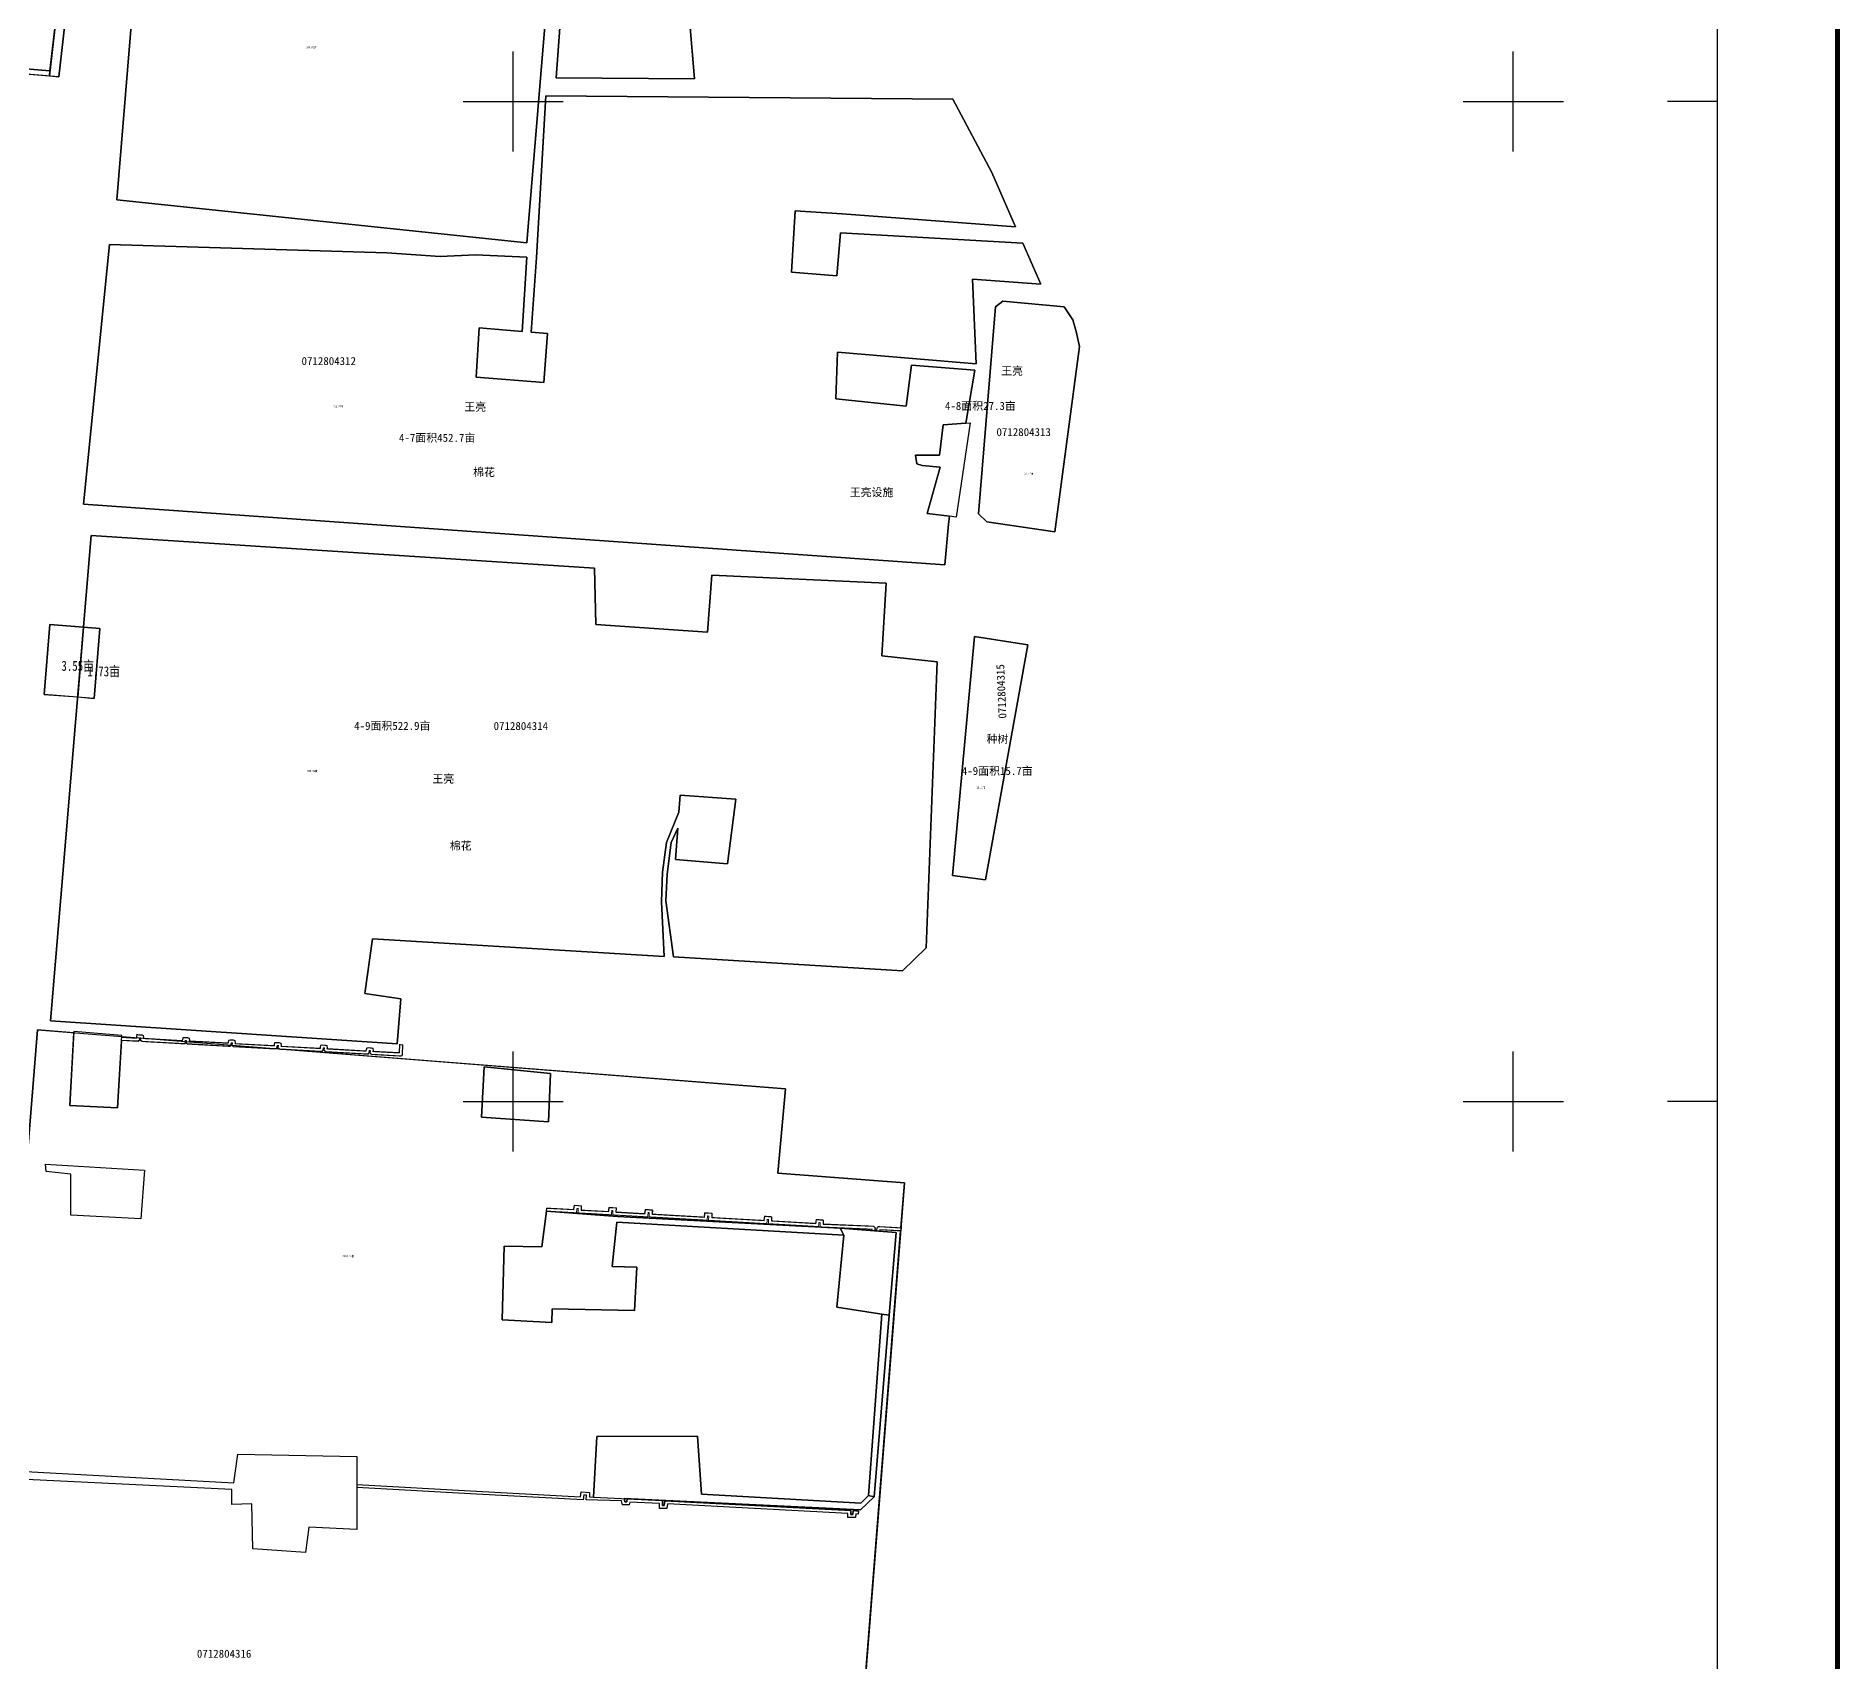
# Model space of a CAD drawing. Extents: x 548008 to 28551814, y 4990738 to 4997387.
# Drawn here: x 551523 to 553326, y 4992440 to 4994065 of the extents above; entities that cross this region are included whole.
import ezdxf
from ezdxf.enums import TextEntityAlignment as Align

# ---------------------------------------------------------------- set-up
doc = ezdxf.new("R2010")
doc.units = 0
doc.header["$LTSCALE"] = 10
for name, color, linetype in [('3.23分地', 7, 'CONTINUOUS'), ('TK', 7, 'CONTINUOUS'), ('地籍号', 7, 'CONTINUOUS'), ('开荒地', 6, 'CONTINUOUS'), ('权利人', 10, 'CONTINUOUS'), ('林地', 1, 'CONTINUOUS'), ('林带', 3, 'CONTINUOUS'), ('油田占地', 4, 'CONTINUOUS'), ('测地框', 1, 'CONTINUOUS'), ('路', 4, 'CONTINUOUS'), ('身份地块', 1, 'CONTINUOUS'), ('身份地面积', 1, 'CONTINUOUS')]:
    doc.layers.add(name, color=color, linetype=linetype)
doc.styles.add('宋体', font='')
doc.styles.add('楷体', font='', dxfattribs={"width": 0.8})
doc.styles.get('宋体').set_extended_font_data('SimSun')
doc.styles.get('楷体').set_extended_font_data('NSimSun')

msp = doc.modelspace()

# ---------------------------------------------------------------- linework, layer by layer
at = {"layer": '3.23分地', "color": 2, "linetype": 'Continuous', "flags": 128}
for points in [[(551570.7, 4993474.3), (551536.8, 4993477), (551531.3, 4993407.2), (551564.8, 4993404.6)], [(551570.7, 4993474.3), (551536.8, 4993477), (551531.3, 4993407.2), (551564.8, 4993404.6)], [(551587, 4993473), (551570.7, 4993474.3), (551564.8, 4993404.6), (551581.4, 4993403.2)]]:
    msp.add_lwpolyline(points, close=True, dxfattribs=at)
at = {"layer": 'TK', "linetype": 'Continuous'}
for p, q in [((552000, 4993950), (552000, 4994050)), ((553000, 4993950), (553000, 4994050)), ((551950, 4994000), (552050, 4994000)), ((552950, 4994000), (553050, 4994000)), ((553204, 4994000), (553154, 4994000)), ((552000, 4992950), (552000, 4993050)), ((553000, 4992950), (553000, 4993050)), ((551950, 4993000), (552050, 4993000)), ((552950, 4993000), (553050, 4993000)), ((553204, 4993000), (553154, 4993000))]:
    msp.add_line(p, q, dxfattribs=at)
at = {"layer": 'TK', "linetype": 'Continuous', "const_width": 5, "flags": 128}
msp.add_lwpolyline([(548084, 4990921), (553324, 4990921), (553324, 4997161), (548084, 4997161)], close=True, dxfattribs=at)
at = {"layer": 'TK', "linetype": 'Continuous', "flags": 128}
msp.add_lwpolyline([(548204, 4990980.9), (553204, 4990980.9), (553204, 4997041), (548204, 4997041)], close=True, dxfattribs=at)
at = {"layer": '开荒地', "color": 6, "linetype": 'Continuous', "flags": 128}
for points in [[(552046.4, 4994251.8), (551636.3, 4994294.8), (551603.8, 4993901.6), (552013.9, 4993858.5)], [(552176.3, 4994082), (552173.2, 4994117.2), (552177, 4994135.7), (552173.9, 4994193.5), (552116.8, 4994215.6), (552101.5, 4994215.8), (552092.3, 4994212.2), (552072.9, 4994206.3), (552064.4, 4994201.3), (552060.9, 4994173.5), (552054, 4994174.4), (552043.3, 4994023.8), (552181.5, 4994022.5)], [(552393, 4993695.3), (552322.8, 4993702.8), (552324.3, 4993749.5), (552399.2, 4993743), (552462.9, 4993737.8), (552459.5, 4993822.2), (552527.7, 4993817.3), (552509.5, 4993858.4), (552327.4, 4993868.7), (552323.7, 4993825.7), (552278.5, 4993829.2), (552281.9, 4993890.7), (552328.9, 4993887.5), (552502.3, 4993874.7), (552478.8, 4993928.9), (552439.6, 4994002.3), (552032.7, 4994005.5), (552023.4, 4993844), (552018, 4993769.4), (552034.5, 4993768), (552030.7, 4993719), (551963.1, 4993724.5), (551966.3, 4993773.6), (552009, 4993770.1), (552013.9, 4993844.4), (551962.5, 4993846.6), (551927.3, 4993845.1), (551873.7, 4993848.7), (551596.5, 4993856.9), (551570.6, 4993597.4), (552431.8, 4993536.6), (552435.2, 4993577.5), (552436.5, 4993585.3), (552414, 4993588), (552426.9, 4993634.3), (552409, 4993636.1), (552403.7, 4993637.7), (552402.5, 4993646.2), (552426.4, 4993646.2), (552430, 4993676.8), (552452.6, 4993678.4), (552461.7, 4993731.2), (552398.3, 4993736.5)], [(552566.3, 4993755.1), (552563.1, 4993770.1), (552559.8, 4993781.5), (552551.1, 4993794.6), (552489.5, 4993800.2), (552482.4, 4993794.7), (552465.2, 4993587.6), (552473.7, 4993579.8), (552541.8, 4993569.7)], [(552423.9, 4993439.6), (552368.6, 4993445.6), (552373.2, 4993518.2), (552198.8, 4993526.5), (552194.3, 4993469.3), (552082.8, 4993477.2), (552081.6, 4993533.5), (551578.4, 4993566), (551537.7, 4993080.7), (551884.1, 4993057.9), (551887.7, 4993102.7), (551851.8, 4993108), (551859.4, 4993162.7), (552151.1, 4993145.2), (552148.5, 4993199.9), (552149.5, 4993229.5), (552153.3, 4993259.2), (552165.8, 4993289.5), (552167, 4993306.4), (552222.7, 4993302.4), (552214.3, 4993237.6), (552162.5, 4993242.2), (552164.7, 4993273.4), (552158, 4993259), (552154, 4993227.5), (552152.8, 4993200.9), (552160.3, 4993144.6), (552389.4, 4993130.8), (552413.1, 4993153.9)], [(552514.6, 4993456.8), (552461.3, 4993465), (552439.5, 4993226), (552472.5, 4993221.6)], [(551558, 4992886.3), (551557.9, 4992927.5), (551533.2, 4992930.1), (551532.7, 4992937.4), (551631.7, 4992931.3), (551627.9, 4992882.8)]]:
    msp.add_lwpolyline(points, close=True, dxfattribs=at)
for points in [[(551506.6, 4992630.5), (551720.8, 4992618.8), (551724.8, 4992647.6), (551843.7, 4992645), (551843.8, 4992617), (551963.6, 4992610.5), (552067.5, 4992604.9), (552068, 4992609.9), (552076.4, 4992609.1), (552076.3, 4992604.7), (552080.5, 4992604.6), (552083.9, 4992665), (552184.5, 4992665.3), (552188.4, 4992607.6), (552347.6, 4992598.6), (552355.5, 4992606), (552368.6, 4992787.6), (552323.7, 4992794.3), (552330.7, 4992866.4), (552103.9, 4992879.5), (552099, 4992835.1), (552123.9, 4992834.4), (552121.3, 4992791.1), (552039, 4992792.8), (552038.8, 4992779), (551989.3, 4992781.8), (551991, 4992855.6), (552028.7, 4992854.7), (552033.4, 4992890.6), (552033.8, 4992893.5), (552060.8, 4992892), (552061.3, 4992896.3), (552068.2, 4992895.7), (552068, 4992891.5), (552095.6, 4992890), (552096.2, 4992894.2), (552103, 4992893.7), (552102.9, 4992889.6), (552131.9, 4992887.9), (552132.5, 4992892.2), (552139.3, 4992891.6), (552139.2, 4992887.5), (552191.4, 4992884.5), (552191.9, 4992888.9), (552198.7, 4992888.3), (552198.6, 4992884.1), (552251.1, 4992881.1), (552251.6, 4992885.4), (552258.5, 4992884.9), (552258.3, 4992880.7), (552302.8, 4992878.2), (552303.3, 4992882.2), (552310.1, 4992881.6), (552310, 4992877.6), (552360.3, 4992875.4), (552361.9, 4992873.7), (552361.8, 4992871.8), (552363.8, 4992871.7), (552363.9, 4992873.2), (552364.4, 4992874.6), (552365.8, 4992875), (552387.7, 4992873.7), (552391.3, 4992918.7), (552264.7, 4992928.4), (552272.3, 4993012.7), (552000, 4993034.1), (552000, 4993032), (552037.6, 4993028.2), (552035.6, 4992979.6), (551968.6, 4992984.5), (551971.3, 4993034.9), (552000, 4993032), (552000, 4993034.1), (551774.7, 4993051.9), (551766.7, 4993052.3), (551766.4, 4993052.5), (551763.5, 4993052.8), (551762.3, 4993052.6), (551720.7, 4993054.9), (551719.6, 4993055.7), (551719.4, 4993056.2), (551717.9, 4993056.4), (551717.3, 4993055.3), (551716.4, 4993055.2), (551674, 4993057.6), (551673.5, 4993059.9), (551672.3, 4993059.9), (551672.3, 4993058.9), (551671.6, 4993057.7), (551629.1, 4993060.1), (551627.7, 4993061.1), (551627.9, 4993063.4), (551626.8, 4993063.5), (551626.6, 4993063.5), (551626.5, 4993061.5), (551625.3, 4993060.2), (551608.6, 4993061.2), (551604.7, 4992993.8), (551556.9, 4992996), (551560.9, 4993068.7), (551524.6, 4993071.6), (551376.4, 4991234)], [(552271.2, 4991392.8), (552387.5, 4992870.7), (552366.8, 4992871.9), (552366.7, 4992870.4), (552383.1, 4992869.2), (552376.1, 4992786.6), (552360.9, 4992604.9), (552347.5, 4992591.8), (552151.7, 4992601.2), (552151.7, 4992600.9), (552241.6, 4992596.2), (552337.7, 4992591.2), (552337.7, 4992587.1), (552339.6, 4992587.1), (552340.1, 4992591.2), (552345.5, 4992590.6), (552345.2, 4992587.6), (552342.7, 4992587.9), (552342.3, 4992584), (552334.6, 4992584.2), (552334.7, 4992588.3), (552241.4, 4992593.2), (552154.3, 4992597.8), (552153.7, 4992593.2), (552146.5, 4992593.2), (552146.4, 4992598.2), (552116.7, 4992599.6), (552116.2, 4992596.7), (552109.3, 4992596.9), (552108.6, 4992600.7), (552073.2, 4992601.8), (552073.3, 4992606.4), (552070.7, 4992606.7), (552070.1, 4992601.8), (551963.4, 4992607.5), (551843.8, 4992614), (551843.9, 4992572.1), (551795.8, 4992574.6), (551792.5, 4992549.1), (551740, 4992552.8), (551738.8, 4992597.9), (551719, 4992597.2), (551718.8, 4992612.2), (551506.7, 4992622.6)]]:
    msp.add_lwpolyline(points, dxfattribs=at)
at = {"layer": '林地', "color": 2}
for elevation in [1, 2]:
    msp.add_lwpolyline([(551536.8, 4993477), (551587, 4993473), (551581.4, 4993403.2), (551531.3, 4993407.2), (551536.8, 4993477)], dxfattribs=dict(at, elevation=elevation))
at = {"layer": '林带', "color": 3, "linetype": 'Continuous', "flags": 128}
msp.add_lwpolyline([(551537.1, 4994030.8), (550914.8, 4994082.3), (550917.4, 4994076.7), (551536.5, 4994025.5)], close=True, dxfattribs=at)
at = {"layer": '油田占地', "color": 6, "linetype": 'Continuous', "const_width": 1, "flags": 128}
for points in [[(551608.8, 4993064.2), (551623.6, 4993063.3), (551624, 4993067), (551626.2, 4993066.5), (551629.3, 4993066.5), (551630.6, 4993065.7), (551630.8, 4993063), (551669.4, 4993060.9), (551670, 4993063.6), (551671.6, 4993063.9), (551674.9, 4993063.7), (551676.6, 4993063.2), (551676.7, 4993060.4), (551715.1, 4993058.3), (551715.7, 4993061.2), (551717.3, 4993061.5), (551720.6, 4993061.3), (551722.3, 4993060.8), (551722.4, 4993057.8), (551761.1, 4993055.7), (551761.2, 4993057.1), (551761.7, 4993058.6), (551763.2, 4993058.9), (551766.6, 4993058.7), (551768.3, 4993058.2), (551768.4, 4993055.2), (551807.1, 4993053), (551807.2, 4993054.6), (551807.7, 4993056.1), (551809.2, 4993056.4), (551812.6, 4993056.2), (551814.3, 4993055.7), (551814.3, 4993052.6), (551853, 4993050.4), (551853.2, 4993051.9), (551853.7, 4993053.4), (551855.2, 4993053.7), (551858.6, 4993053.5), (551860.3, 4993053), (551860.4, 4993051.2), (551860.3, 4993050), (551886.3, 4993048.6), (551886.6, 4993057), (551889.6, 4993056.8), (551889.2, 4993047), (551888.8, 4993045.9), (551887.7, 4993045.5), (551858.7, 4993047.1), (551857.5, 4993047.9), (551857.2, 4993049), (551857.4, 4993050.6), (551856.1, 4993050.7), (551855.9, 4993048.7), (551855.3, 4993047.5), (551854.2, 4993047.4), (551812.8, 4993049.7), (551811.5, 4993050.6), (551811.3, 4993051.7), (551811.4, 4993053.3), (551810.1, 4993053.3), (551809.9, 4993051.4), (551809.3, 4993050.2), (551807.8, 4993050), (551766.7, 4993052.3), (551765.5, 4993053.1), (551765.3, 4993054.2), (551765.4, 4993055.8), (551764.1, 4993055.9), (551763.9, 4993053.9), (551763.3, 4993052.7), (551762.3, 4993052.6), (551720.7, 4993054.9), (551719.6, 4993055.7), (551719.3, 4993056.8), (551719.4, 4993058.4), (551718.1, 4993058.4), (551718, 4993056.5), (551717.3, 4993055.3), (551716.4, 4993055.2), (551674.7, 4993057.5), (551673.9, 4993058.1), (551673.6, 4993059.3), (551673.7, 4993060.8), (551672.4, 4993060.9), (551672.3, 4993058.9), (551671.6, 4993057.7), (551629.1, 4993060.1), (551628.1, 4993060.9), (551627.7, 4993061.9), (551627.9, 4993063.5), (551626.6, 4993063.5), (551626.5, 4993061.5), (551625.7, 4993060.7), (551624.9, 4993060.3), (551608.6, 4993061.2)], [(552033.8, 4992893.5), (552060.8, 4992892), (552061.3, 4992896.3), (552068.2, 4992895.7), (552068, 4992891.5), (552095.6, 4992890), (552096.2, 4992894.2), (552103, 4992893.7), (552102.9, 4992889.6), (552131.9, 4992887.9), (552132.5, 4992892.2), (552139.3, 4992891.6), (552139.2, 4992887.5), (552191.4, 4992884.5), (552191.9, 4992888.9), (552198.7, 4992888.3), (552198.6, 4992884.1), (552251.1, 4992881.1), (552251.6, 4992885.4), (552258.5, 4992884.9), (552258.3, 4992880.7), (552302.8, 4992878.2), (552303.3, 4992882.2), (552310.1, 4992881.6), (552310, 4992877.6), (552360.3, 4992875.4), (552361.9, 4992873.7), (552361.8, 4992871.8), (552363.8, 4992871.7), (552363.9, 4992873.2), (552364.4, 4992874.6), (552365.8, 4992875), (552388.3, 4992873.7), (552388.1, 4992870.7), (552366.8, 4992871.9), (552366.7, 4992870.4), (552358.8, 4992871), (552358.9, 4992872.4), (552306.9, 4992874.7), (552307, 4992878.9), (552305.9, 4992879), (552305.4, 4992875), (552255.2, 4992877.9), (552255.4, 4992882.1), (552254.2, 4992882.2), (552253.7, 4992877.9), (552195.5, 4992881.3), (552195.7, 4992885.5), (552194.5, 4992885.6), (552194, 4992881.4), (552136.1, 4992884.7), (552136.2, 4992888.9), (552135.1, 4992889), (552134.6, 4992884.7), (552099.8, 4992886.7), (552099.9, 4992890.9), (552098.8, 4992891), (552098.3, 4992886.8), (552064.9, 4992888.7), (552065.1, 4992893), (552064, 4992893.1), (552063.4, 4992888.8), (552036.4, 4992890.3), (552033.4, 4992890.6)]]:
    msp.add_lwpolyline(points, close=True, dxfattribs=at)
at = {"layer": '油田占地', "color": 5, "linetype": 'Continuous', "flags": 128}
for points in [[(552035.6, 4992979.6), (551968.6, 4992984.5), (551971.3, 4993034.9), (552037.6, 4993028.2)], [(551627.9, 4992882.8), (551558, 4992886.3), (551557.9, 4992927.5), (551533.2, 4992930.1), (551532.7, 4992937.4), (551631.7, 4992931.3)], [(552038.8, 4992779), (551989.3, 4992781.8), (551991, 4992855.6), (552028.7, 4992854.7), (552033.4, 4992890.6), (552104.4, 4992885.2), (552327.2, 4992873.3), (552330.7, 4992866.4), (552103.9, 4992879.5), (552099, 4992835.1), (552123.9, 4992834.4), (552121.3, 4992791.1), (552039, 4992792.8)], [(552327.2, 4992873.3), (552330.7, 4992866.4), (552323.7, 4992794.3), (552368.6, 4992787.6), (552376.1, 4992786.6), (552383.1, 4992869.2)]]:
    msp.add_lwpolyline(points, close=True, dxfattribs=at)
msp.add_lwpolyline([(551506.6, 4992630.5), (551720.8, 4992618.8), (551724.8, 4992647.6), (551843.7, 4992645), (551843.8, 4992617), (551963.6, 4992610.5), (552067.5, 4992604.9), (552068, 4992609.9), (552076.4, 4992609.1), (552076.3, 4992604.7), (552080.5, 4992604.6), (552083.9, 4992665), (552184.5, 4992665.3), (552188.4, 4992607.6), (552347.6, 4992598.6), (552355.5, 4992606), (552360.9, 4992604.9), (552347.5, 4992591.8), (552111.2, 4992603.1), (552111.8, 4992599.8), (552113.7, 4992599.8), (552114.2, 4992602.8), (552135.1, 4992601.8), (552149.4, 4992601), (552149.5, 4992596.2), (552151.1, 4992596.2), (552151.7, 4992600.9), (552241.6, 4992596.2), (552337.7, 4992591.2), (552337.7, 4992587.1), (552339.6, 4992587.1), (552340.1, 4992591.2), (552345.5, 4992590.6), (552345.2, 4992587.6), (552342.7, 4992587.9), (552342.3, 4992584), (552334.6, 4992584.2), (552334.7, 4992588.3), (552241.4, 4992593.2), (552154.3, 4992597.8), (552153.7, 4992593.2), (552146.5, 4992593.2), (552146.4, 4992598.2), (552116.7, 4992599.6), (552116.2, 4992596.7), (552109.3, 4992596.9), (552108.6, 4992600.7), (552073.2, 4992601.8), (552073.3, 4992606.4), (552070.7, 4992606.7), (552070.1, 4992601.8), (551963.4, 4992607.5), (551843.8, 4992614), (551843.9, 4992572.1), (551795.8, 4992574.6), (551792.5, 4992549.1), (551740, 4992552.8), (551738.8, 4992597.9), (551719, 4992597.2), (551718.8, 4992612.2), (551506.7, 4992622.6)], dxfattribs=at)
at = {"layer": '测地框', "color": 0, "linetype": 'Continuous', "flags": 128}
for points in [[(551636.3, 4994294.8), (552046.4, 4994251.8), (552013.9, 4993858.5), (551603.8, 4993901.6)], [(552064.4, 4994201.3), (552072.9, 4994206.3), (552092.3, 4994212.2), (552101.5, 4994215.8), (552116.8, 4994215.6), (552173.9, 4994193.5), (552177, 4994135.7), (552173.2, 4994117.2), (552176.3, 4994082), (552181.5, 4994022.5), (552043.3, 4994023.8), (552054, 4994174.4), (552060.9, 4994173.5), (552064.4, 4994201.3)], [(551596.5, 4993856.9), (551873.7, 4993848.7), (551927.3, 4993845.1), (551962.5, 4993846.6), (552013.9, 4993844.4), (552009, 4993770.1), (551966.3, 4993773.6), (551963.1, 4993724.5), (552030.7, 4993719), (552034.5, 4993768), (552018, 4993769.4), (552023.4, 4993844), (552032.7, 4994005.5), (552439.6, 4994002.3), (552478.8, 4993928.9), (552502.3, 4993874.7), (552328.9, 4993887.5), (552281.9, 4993890.7), (552278.5, 4993829.2), (552323.7, 4993825.7), (552327.4, 4993868.7), (552509.5, 4993858.4), (552527.7, 4993817.3), (552459.5, 4993822.2), (552462.9, 4993737.8), (552399.2, 4993743), (552324.3, 4993749.5), (552322.8, 4993702.8), (552393, 4993695.3), (552398.3, 4993736.5), (552461.7, 4993731.2), (552452.6, 4993678.4), (552430, 4993676.8), (552426.4, 4993646.2), (552402.5, 4993646.2), (552403.7, 4993637.7), (552409, 4993636.1), (552426.9, 4993634.3), (552414, 4993588), (552436.5, 4993585.3), (552435.2, 4993577.5), (552431.8, 4993536.6), (551570.6, 4993597.4)], [(552489.5, 4993800.2), (552551.1, 4993794.6), (552559.8, 4993781.5), (552563.1, 4993770.1), (552566.3, 4993755.1), (552541.8, 4993569.7), (552473.7, 4993579.8), (552465.2, 4993587.6), (552482.4, 4993794.7)], [(552430, 4993676.8), (552452.6, 4993678.4), (552457, 4993678.7), (552442.9, 4993584.5), (552436.5, 4993585.3), (552414, 4993588), (552426.9, 4993634.3), (552409, 4993636.1), (552403.7, 4993637.7), (552402.5, 4993646.2), (552426.4, 4993646.2)], [(551578.4, 4993566), (552081.6, 4993533.5), (552082.8, 4993477.2), (552194.3, 4993469.3), (552198.8, 4993526.5), (552373.2, 4993518.2), (552368.6, 4993445.6), (552423.9, 4993439.6), (552413.1, 4993153.9), (552389.4, 4993130.8), (552160.3, 4993144.6), (552152.8, 4993200.9), (552154, 4993227.5), (552158, 4993259), (552164.7, 4993273.4), (552162.5, 4993242.2), (552214.3, 4993237.6), (552222.7, 4993302.4), (552167, 4993306.4), (552165.8, 4993289.5), (552153.3, 4993259.2), (552149.5, 4993229.5), (552148.5, 4993199.9), (552151.1, 4993145.2), (551859.4, 4993162.7), (551851.8, 4993108), (551887.7, 4993102.7), (551884.1, 4993057.9), (551537.7, 4993080.7)], [(551578.4, 4993566), (552081.6, 4993533.5), (552082.8, 4993477.2), (552194.3, 4993469.3), (552198.8, 4993526.5), (552373.2, 4993518.2), (552368.6, 4993445.6), (552423.9, 4993439.6), (552413.1, 4993153.9), (552389.4, 4993130.8), (552160.3, 4993144.6), (552152.8, 4993200.9), (552154, 4993227.5), (552158, 4993259), (552164.7, 4993273.4), (552162.5, 4993242.2), (552214.3, 4993237.6), (552222.7, 4993302.4), (552167, 4993306.4), (552165.8, 4993289.5), (552153.3, 4993259.2), (552149.5, 4993229.5), (552148.5, 4993199.9), (552151.1, 4993145.2), (551859.4, 4993162.7), (551851.8, 4993108), (551887.7, 4993102.7), (551884.1, 4993057.9), (551537.7, 4993080.7)], [(552461.3, 4993465), (552514.6, 4993456.8), (552472.5, 4993221.6), (552439.5, 4993226)], [(551561, 4993070.2), (551556.9, 4992996), (551604.7, 4992993.8), (551608.9, 4993066)], [(551971.3, 4993034.9), (551968.6, 4992984.5), (552035.6, 4992979.6), (552037.6, 4993028.2)], [(551532.7, 4992937.4), (551631.7, 4992931.3), (551627.9, 4992882.8), (551558, 4992886.3), (551557.9, 4992927.5), (551533.2, 4992930.1)], [(552104.4, 4992885.2), (552033.4, 4992890.6), (552028.7, 4992854.7), (551991, 4992855.6), (551989.3, 4992781.8), (552038.8, 4992779), (552039, 4992792.8), (552121.3, 4992791.1), (552123.9, 4992834.4), (552099, 4992835.1), (552103.9, 4992879.5), (552330.7, 4992866.4), (552327.2, 4992873.3)], [(552327.2, 4992873.3), (552383.1, 4992869.2), (552376.1, 4992786.6), (552368.6, 4992787.6), (552323.7, 4992794.3), (552330.7, 4992866.4)], [(552188.4, 4992607.6), (552184.5, 4992665.3), (552083.9, 4992665), (552080.5, 4992604.6), (552347.5, 4992591.8), (552360.9, 4992604.9), (552355.5, 4992606), (552347.6, 4992598.6)], [(551506.6, 4992630.5), (551720.8, 4992618.8), (551724.8, 4992647.6), (551843.7, 4992645), (551843.9, 4992572.1), (551795.8, 4992574.6), (551792.5, 4992549.1), (551740, 4992552.8), (551738.8, 4992597.9), (551719, 4992597.2), (551718.8, 4992612.2), (551506.7, 4992622.6)]]:
    msp.add_lwpolyline(points, close=True, dxfattribs=at)
at = {"layer": '测地框', "color": 0, "linetype": 'Continuous', "elevation": 281, "flags": 128}
msp.add_lwpolyline([(550917.4, 4994076.7), (550914.7, 4994082.4), (550922.2, 4994157.2), (551555, 4994103.9), (551546, 4994024.7)], close=True, dxfattribs=at)
at = {"layer": '测地框', "color": 0, "linetype": 'Continuous'}
msp.add_lwpolyline([(551524.6, 4993071.6), (552272.3, 4993012.7), (552264.7, 4992928.4), (552391.3, 4992918.7), (552271.2, 4991392.8), (552189.7, 4991399.2), (552171, 4991161.7), (551376.4, 4991234)], close=True, dxfattribs=at)
at = {"layer": '测地框', "color": 0, "linetype": 'Continuous', "flags": 128}
for points in [[(551889.6, 4993056.8), (551889.2, 4993047), (551888.8, 4993045.9), (551887.7, 4993045.5), (551858.7, 4993047.1), (551857.5, 4993047.9), (551857.2, 4993049), (551857.4, 4993050.6), (551856.1, 4993050.7), (551855.9, 4993048.7), (551855.3, 4993047.5), (551854.2, 4993047.4), (551812.8, 4993049.7), (551811.5, 4993050.6), (551811.3, 4993051.7), (551811.4, 4993053.3), (551810.1, 4993053.3), (551809.9, 4993051.4), (551809.3, 4993050.2), (551807.8, 4993050), (551766.7, 4993052.3), (551765.5, 4993053.1), (551765.3, 4993054.2), (551765.4, 4993055.8), (551764.1, 4993055.9), (551763.9, 4993053.9), (551763.3, 4993052.7), (551762.3, 4993052.6), (551720.7, 4993054.9), (551719.6, 4993055.7), (551719.3, 4993056.8), (551719.4, 4993058.4), (551718.1, 4993058.4), (551718, 4993056.5), (551717.3, 4993055.3), (551716.4, 4993055.2), (551674.7, 4993057.5), (551673.9, 4993058.1), (551673.6, 4993059.3), (551673.7, 4993060.8), (551672.4, 4993060.9), (551672.3, 4993058.9), (551671.6, 4993057.7), (551629.1, 4993060.1), (551628.1, 4993060.9), (551627.7, 4993061.9), (551627.9, 4993063.5), (551626.6, 4993063.5), (551626.5, 4993061.5), (551625.7, 4993060.7), (551624.9, 4993060.3), (551608.6, 4993061.2)], [(551886.6, 4993057), (551886.3, 4993048.6), (551860.3, 4993050), (551860.4, 4993051.2), (551860.3, 4993053), (551858.6, 4993053.5), (551855.2, 4993053.7), (551853.7, 4993053.4), (551853.2, 4993051.9), (551853, 4993050.4), (551814.3, 4993052.6), (551814.4, 4993053.9), (551814.3, 4993055.7), (551812.6, 4993056.2), (551809.2, 4993056.4), (551807.7, 4993056.1), (551807.2, 4993054.6), (551807.1, 4993053), (551768.4, 4993055.2), (551768.4, 4993056.4), (551768.3, 4993058.2), (551766.6, 4993058.7), (551763.2, 4993058.9), (551761.7, 4993058.6), (551761.2, 4993057.1), (551761.1, 4993055.7), (551722.4, 4993057.8), (551722.5, 4993059), (551722.3, 4993060.8), (551720.6, 4993061.3), (551717.3, 4993061.5), (551715.7, 4993061.2), (551715.2, 4993059.7), (551715.1, 4993058.3), (551676.7, 4993060.4), (551676.8, 4993061.4), (551676.6, 4993063.2), (551674.9, 4993063.7), (551671.6, 4993063.9), (551670, 4993063.6), (551669.5, 4993062.2), (551669.4, 4993060.9), (551630.8, 4993063), (551630.9, 4993064.3), (551630.6, 4993065.7), (551629.3, 4993066.5), (551626.2, 4993066.5), (551624, 4993067), (551623.7, 4993064.7), (551623.6, 4993063.3), (551608.8, 4993064.2)], [(552368.6, 4992787.6), (552355.5, 4992606)], [(552360.9, 4992604.9), (552376.1, 4992786.6)], [(552345.5, 4992590.6), (552340.1, 4992591.2), (552339.6, 4992587.1), (552337.7, 4992587.1), (552337.7, 4992591.2), (552151.7, 4992600.9), (552151.1, 4992596.2), (552149.5, 4992596.2), (552149.4, 4992601), (552135.1, 4992601.8), (552114.2, 4992602.8), (552113.7, 4992599.8), (552111.8, 4992599.8), (552111.2, 4992603.1)]]:
    msp.add_lwpolyline(points, dxfattribs=at)
at = {"layer": '路', "color": 4, "linetype": 'Continuous', "flags": 128}
msp.add_lwpolyline([(551555, 4994103.9), (551545.5, 4994104.7), (551536.5, 4994025.5), (551546, 4994024.7)], close=True, dxfattribs=at)
at = {"layer": '身份地块', "color": 1, "linetype": 'Continuous', "flags": 128}
msp.add_lwpolyline([(551537.1, 4994030.8), (551543.2, 4994084.2), (550929, 4994135.9), (550923.5, 4994081.6)], close=True, dxfattribs=at)

# ---------------------------------------------------------------- texts
at = {"layer": '3.23分地', "color": 2, "linetype": 'Continuous', "style": '楷体', "width": 0.8}
for s, p in [('3.55亩', (551548.5, 4993430.7)), ('1.73亩', (551574.5, 4993425.2))]:
    msp.add_text(s, height=10, dxfattribs=at).set_placement(p)
at = {"layer": '地籍号', "color": 1, "linetype": 'Continuous', "style": '宋体'}
for s, p in [('0712804312', (551815.8, 4993740.4)), ('0712804313', (552510.5, 4993669.4)), ('0712804314', (552007.8, 4993375.5)), ('0712804316', (551711.2, 4992447.9))]:
    msp.add_text(s, height=8, dxfattribs=at).set_placement(p, align=Align.MIDDLE)
msp.add_text('0712804315', height=8, rotation=92.4398, dxfattribs=at).set_placement((552488.2, 4993410.2), align=Align.MIDDLE)
at = {"layer": '开荒地', "color": 6, "linetype": 'Continuous', "style": '楷体', "width": 0.8}
for s, p in [('244.02亩', (551793.3, 4994053.1)), ('452.74亩', (551820.1, 4993694.2)), ('27.30亩', (552511.3, 4993627)), ('522.92亩', (551794.3, 4993329.6)), ('15.66亩', (552463.3, 4993312.9)), ('2318.50亩', (551829.6, 4992844.5))]:
    msp.add_text(s, height=2, dxfattribs=at).set_placement(p)
at = {"layer": '权利人', "color": 1, "linetype": 'Continuous', "style": '宋体'}
for s, p in [('王亮', (552488, 4993726.6)), ('王亮', (551951.3, 4993690.6)), ('棉花', (551960.1, 4993625.4)), ('王亮设施', (552336.6, 4993605.2)), ('种树', (552473.4, 4993358.6)), ('王亮', (551919.4, 4993318.7)), ('棉花', (551936.8, 4993251.8))]:
    msp.add_text(s, height=8, dxfattribs=at).set_placement(p)
at = {"layer": '身份地面积', "color": 1, "linetype": 'Continuous', "style": '宋体'}
for s, p in [('4-8面积27.3亩', (552431.8, 4993691.6)), ('4-7面积452.7亩', (551886, 4993659.7)), ('4-9面积522.9亩', (551841.2, 4993371.7)), ('4-9面积15.7亩', (552448.7, 4993326.6))]:
    msp.add_text(s, height=8, dxfattribs=at).set_placement(p)

doc.saveas('drawing.dxf')
